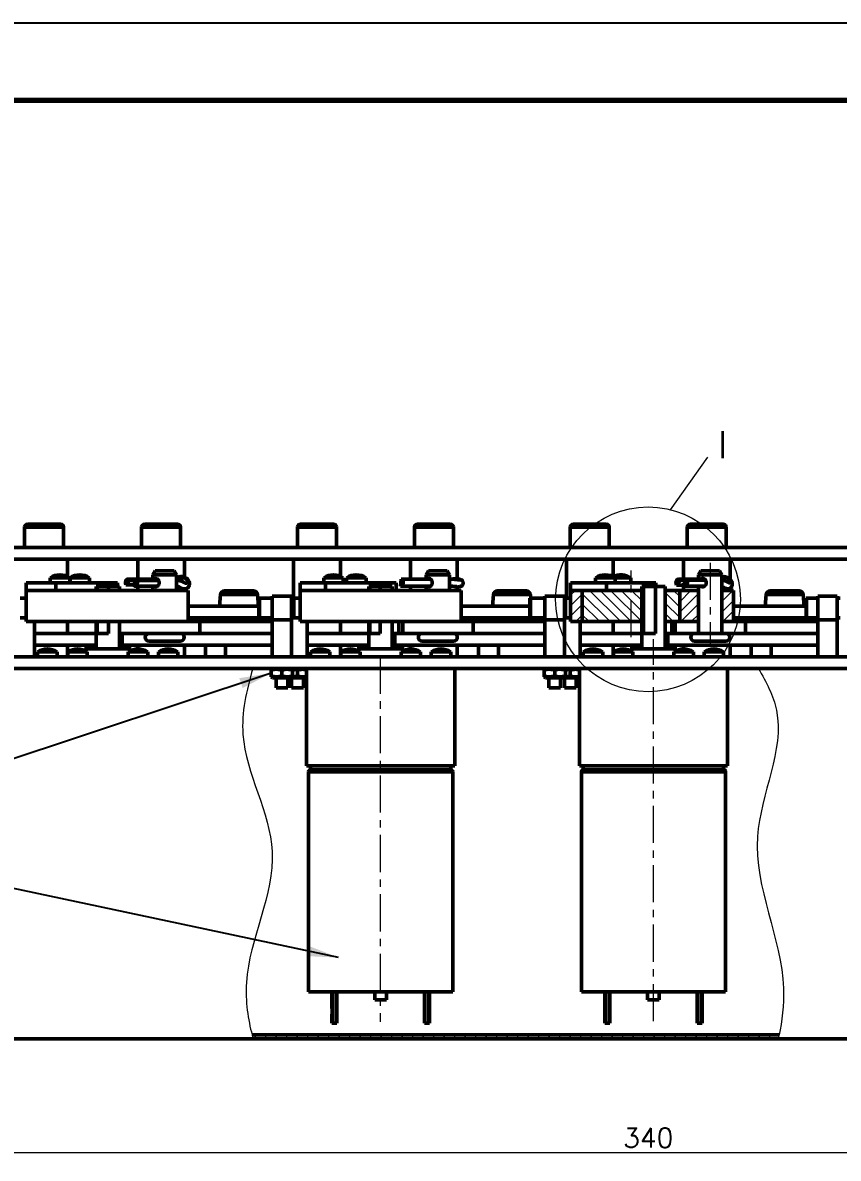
# Model space of a CAD drawing. Header units: millimetres. Extents: x 388 to 982, y 511 to 931.
# Drawn here: x 495.3 to 599.9, y 785.7 to 931.3 of the extents above; entities that cross this region are included whole.
import ezdxf

# ---------------------------------------------------------------- set-up
doc = ezdxf.new("R2010")
doc.units = ezdxf.units.MM
doc.header["$LTSCALE"] = 0.3
doc.linetypes.add('CENTER', pattern=[50.8, 31.75, -6.35, 6.35, -6.35])
for name, color, linetype, lineweight in [('剖面线', 190, 'Continuous', 18), ('尺寸线', 6, 'Continuous', 18), ('文字', 6, 'Continuous', 18), ('粗实线', 7, 'Continuous', 50), ('细实线', 3, 'Continuous', 18), ('细点画线', 1, 'CENTER', 18)]:
    doc.layers.add(name, color=color, linetype=linetype, lineweight=lineweight)
doc.styles.add('SLDTEXTSTYLE0', font='TXT', dxfattribs={"width": 0.7})
doc.styles.get("Standard").update_dxf_attribs({"font": 'txt', "bigfont": 'gbcbig.shx'})
doc.styles.add('我的样式', font='romans.shx', dxfattribs={"height": 2.5, "bigfont": 'chineset.shx'})
doc.dimstyles.new('SLDDIMSTYLE0', dxfattribs={"dimtxt": 0, "dimasz": 4.08, "dimexe": 0, "dimexo": 0.0625, "dimgap": 0, "dimtad": 0, "dimtih": 1, "dimtoh": 1, "dimdec": 0, "dimrnd": 1e-09, "dimzin": 0, "dimdsep": 46, "dimtxsty": 'Standard', "dimsah": 1, "dimcen": 0.09, "dimadec": 0, "dimazin": 0, "dimtfac": 4.08, "dimtdec": 0, "dimtofl": 0, "dimtmove": 0, "dimatfit": 3, "dimfxl": 1, "dimfrac": 2, "dimtolj": 1, "dimtzin": 0, "dimarcsym": 0})
doc.dimstyles.new('我的样式', dxfattribs={"dimtxt": 2.5, "dimasz": 2.5, "dimexe": 0.75, "dimexo": 0.625, "dimtad": 1, "dimdec": 1, "dimlfac": 2, "dimdsep": 46, "dimtxsty": '我的样式', "dimcen": 2.5, "dimclrd": 256, "dimclre": 256, "dimclrt": 256, "dimadec": 0, "dimazin": 0, "dimtp": 0.018, "dimtm": 0.018, "dimtfac": 1, "dimtdec": 1, "dimtmove": 0, "dimatfit": 3, "dimfxl": 1, "dimlwd": 18, "dimlwe": 18, "dimarcsym": 0})

# ---------------------------------------------------------------- blocks, each defined once
blk = doc.blocks.new('*D38')
at = {"layer": 'Defpoints', "color": 0, "transparency": 16777216}
for p in [(490.54, 801), (660.54, 801), (660.54, 786.41)]:
    blk.add_point(p, dxfattribs=at)
at = {"layer": '尺寸线', "linetype": 'Continuous', "lineweight": 18, "transparency": 16777216}
for p, q in [((490.54, 800.38), (490.54, 785.66)), ((660.54, 800.38), (660.54, 785.66)), ((493.04, 786.41), (658.04, 786.41))]:
    blk.add_line(p, q, dxfattribs=at)
at = {"layer": '尺寸线', "transparency": 16777216}
for points in [[(493.04, 786.82), (493.04, 785.99), (490.54, 786.41)], [(658.04, 786.82), (658.04, 785.99), (660.54, 786.41)]]:
    blk.add_solid(points, dxfattribs=at)
at = {"layer": '尺寸线', "transparency": 16777216, "insert": (575.54, 788.28), "char_height": 2.5, "attachment_point": 5, "style": '我的样式'}
blk.add_mtext('340', dxfattribs=at)

msp = doc.modelspace()

# ---------------------------------------------------------------- hatches: boundary and pattern name
at = {"layer": '剖面线'}
h = msp.add_hatch(dxfattribs=at)
h.set_pattern_fill('ANSI31', color=256, scale=0.3)
h.paths.add_polyline_path([(567.075, 858.503), (565.575, 858.503), (565.575, 854.503), (567.075, 854.503)])
h.paths.add_polyline_path([(581.979, 858.503), (579.575, 858.503), (579.575, 854.503), (581.979, 854.503)])
h.paths.add_polyline_path([(586.479, 858.503), (584.979, 858.503), (584.979, 854.503), (585.544, 854.503), (586.479, 854.503)])
h = msp.add_hatch(dxfattribs=at)
h.set_pattern_fill('ANSI31', color=256, scale=0.3, angle=90)
h.paths.add_polyline_path([(573.325, 858.503), (567.075, 858.503), (567.075, 854.503), (573.325, 854.503)])
h.paths.add_polyline_path([(574.701, 858.503), (573.325, 858.503), (573.325, 854.503), (574.701, 854.503)])
h.paths.add_polyline_path([(579.575, 858.503), (577.701, 858.503), (577.701, 854.503), (579.575, 854.503)])
h = msp.add_hatch(dxfattribs=at)
h.set_pattern_fill('ANSI31', color=256, scale=0.3)
edge = h.paths.add_edge_path()
edge.add_line((592.308, 801.503), (524.712, 801.503))
edge.add_spline(control_points=[(524.712, 801.503), (524.716, 801.488), (524.72, 801.473), (524.724, 801.459), (524.742, 801.39), (524.761, 801.321), (524.779, 801.253)], knot_values=[50.8478518, 50.8478518, 50.8478518, 50.8478518, 50.9053119, 50.9053119, 50.9053119, 51.1721917, 51.1721917, 51.1721917, 51.1721917], degree=3, periodic=0)
edge.add_spline(control_points=[(524.779, 801.253), (524.801, 801.17), (524.823, 801.086), (524.846, 801.003)], knot_values=[51.1721917, 51.1721917, 51.1721917, 51.1721917, 51.4965316, 51.4965316, 51.4965316, 51.4965316], degree=3, periodic=0)
edge.add_line((524.846, 801.003), (592.193, 801.003))
edge.add_spline(control_points=[(592.193, 801.003), (592.227, 801.152), (592.262, 801.302), (592.296, 801.451), (592.3, 801.468), (592.304, 801.486), (592.308, 801.503)], knot_values=[50.3412038, 50.3412038, 50.3412038, 50.3412038, 50.9393652, 50.9393652, 50.9393652, 51.0087948, 51.0087948, 51.0087948, 51.0087948], degree=3, periodic=0)

# ---------------------------------------------------------------- linework, layer by layer
at = {"color": 3, "lineweight": -3}
msp.add_line((388.04, 931.342), (982.04, 931.342), dxfattribs=at)
at = {"lineweight": 70}
msp.add_line((972.04, 921.342), (413.04, 921.342), dxfattribs=at)
at = {"layer": '尺寸线'}
msp.add_line((578.376, 868.866), (583.183, 875.587), dxfattribs=at)
msp.add_circle((575.509, 857.364), 11.854, dxfattribs=at)
at = {"layer": '粗实线'}
for p, q in [((495.912, 867.003), (496.519, 867.003)), ((496.519, 867.003), (500.162, 867.003)), ((510.912, 867.003), (511.506, 867.003)), ((511.506, 867.003), (515.162, 867.003)), ((530.912, 867.003), (531.519, 867.003)), ((531.519, 867.003), (535.162, 867.003)), ((545.912, 867.003), (546.506, 867.003)), ((546.506, 867.003), (550.162, 867.003)), ((565.912, 867.003), (566.519, 867.003)), ((566.519, 867.003), (568.609, 867.003)), ((568.609, 867.003), (570.162, 867.003)), ((580.912, 867.003), (581.506, 867.003)), ((581.506, 867.003), (585.162, 867.003)), ((495.537, 866.628), (495.537, 864.003)), ((496.251, 866.628), (495.537, 866.628)), ((500.537, 866.628), (496.251, 866.628)), ((500.537, 864.003), (500.537, 866.628)), ((510.537, 866.628), (510.537, 864.003)), ((511.236, 866.628), (510.537, 866.628)), ((515.537, 866.628), (511.236, 866.628)), ((515.537, 864.003), (515.537, 866.628)), ((530.537, 866.628), (530.537, 864.003)), ((531.251, 866.628), (530.537, 866.628)), ((535.537, 866.628), (531.251, 866.628)), ((535.537, 864.003), (535.537, 866.628)), ((545.537, 866.628), (545.537, 864.003)), ((546.236, 866.628), (545.537, 866.628)), ((550.537, 866.628), (546.236, 866.628)), ((550.537, 864.003), (550.537, 866.628)), ((565.537, 866.628), (565.537, 864.003)), ((566.251, 866.628), (565.537, 866.628)), ((568.113, 866.628), (566.251, 866.628)), ((570.537, 866.628), (568.113, 866.628)), ((570.537, 864.003), (570.537, 866.628)), ((580.537, 866.628), (580.537, 864.003)), ((581.236, 866.628), (580.537, 866.628)), ((585.537, 866.628), (581.236, 866.628)), ((585.537, 864.003), (585.537, 866.628)), ((473.037, 864.003), (565.688, 864.003)), ((565.688, 864.003), (678.037, 864.003)), ((473.037, 862.503), (678.037, 862.503)), ((501.037, 860.277), (501.037, 862.503)), ((510.037, 862.503), (510.037, 859.953)), ((516.037, 860.209), (516.037, 862.503)), ((530.037, 862.503), (530.037, 857.503)), ((536.037, 860.348), (536.037, 862.503)), ((545.037, 862.503), (545.037, 859.953)), ((551.037, 859.991), (551.037, 862.503)), ((565.037, 862.503), (565.037, 857.503)), ((571.037, 860.276), (571.037, 862.503)), ((580.037, 862.503), (580.037, 859.953)), ((586.037, 859.887), (586.037, 862.503)), ((512.289, 861.003), (512, 860.503)), ((512.582, 861.003), (512.289, 861.003)), ((514.712, 861.003), (512.582, 861.003)), ((515, 860.503), (514.712, 861.003)), ((547.331, 861.003), (547.042, 860.503)), ((547.624, 861.003), (547.331, 861.003)), ((549.754, 861.003), (547.624, 861.003)), ((550.042, 860.503), (549.754, 861.003)), ((582.267, 861.003), (581.979, 860.503)), ((584.69, 861.003), (582.267, 861.003)), ((584.979, 860.503), (584.69, 861.003)), ((498.814, 860.114), (498.814, 859.503)), ((499.153, 860.114), (498.814, 860.114)), ((501.314, 860.114), (499.153, 860.114)), ((501.314, 859.503), (501.314, 860.114)), ((501.356, 860.114), (501.356, 859.503)), ((501.695, 860.114), (501.356, 860.114)), ((503.856, 860.114), (501.695, 860.114)), ((503.856, 859.503), (503.856, 860.114)), ((508.991, 859.784), (508.532, 859.222)), ((512.566, 859.953), (508.761, 859.953)), ((512.711, 859.784), (508.991, 859.784)), ((509.938, 859.784), (509.48, 859.222)), ((512.711, 859.784), (509.938, 859.784)), ((512, 860.503), (512, 859.953)), ((512.363, 860.503), (512, 860.503)), ((515, 860.503), (512.363, 860.503)), ((515, 858.503), (515, 860.503)), ((515.017, 859.953), (515, 859.953)), ((515.246, 859.784), (515, 859.784)), ((533.905, 860.114), (533.905, 859.503)), ((534.244, 860.114), (533.905, 860.114)), ((536.405, 860.114), (534.244, 860.114)), ((536.405, 859.503), (536.405, 860.114)), ((536.829, 860.114), (536.829, 859.503)), ((537.168, 860.114), (536.829, 860.114)), ((539.329, 860.114), (537.168, 860.114)), ((539.329, 859.503), (539.329, 860.114)), ((543.759, 859.058), (543.848, 859.948)), ((547.615, 859.948), (543.848, 859.948)), ((544.796, 859.948), (544.706, 859.948)), ((547.608, 859.953), (544.751, 859.953)), ((547.615, 859.948), (544.796, 859.948)), ((547.042, 860.503), (547.042, 859.953)), ((547.405, 860.503), (547.042, 860.503)), ((550.042, 860.503), (547.405, 860.503)), ((550.042, 858.503), (550.042, 860.503)), ((550.103, 859.948), (550.042, 859.948)), ((568.772, 860.114), (568.772, 859.503)), ((569.111, 860.114), (568.772, 860.114)), ((571.272, 860.114), (569.111, 860.114)), ((571.272, 859.503), (571.272, 860.114)), ((573.313, 860.114), (571.272, 860.114)), ((573.313, 859.503), (573.313, 860.114)), ((579.672, 859.812), (579.175, 859.194)), ((582.742, 859.953), (579.423, 859.953)), ((582.874, 859.812), (579.672, 859.812)), ((580.483, 859.812), (579.986, 859.194)), ((582.874, 859.812), (580.483, 859.812)), ((581.979, 860.503), (581.979, 859.953)), ((584.979, 860.503), (581.979, 860.503)), ((584.979, 853.003), (584.979, 860.503)), ((585.025, 859.812), (584.979, 859.812)), ((495.738, 859.503), (495.738, 858.503)), ((495.738, 859.503), (499.548, 859.503)), ((495.738, 858.503), (495.738, 854.503)), ((495.738, 858.503), (499.548, 858.503)), ((495.738, 858.503), (503.546, 858.503)), ((499.548, 859.503), (499.548, 858.503)), ((499.548, 859.503), (507.428, 859.503)), ((503.546, 858.503), (515, 858.503)), ((504.701, 859.003), (504.701, 858.503)), ((504.701, 859.003), (504.851, 859.003)), ((504.851, 858.503), (504.851, 859.003)), ((506.279, 859.003), (504.851, 859.003)), ((506.279, 858.503), (506.279, 859.003)), ((506.279, 859.003), (507.701, 859.003)), ((507.428, 859.503), (507.428, 859.003)), ((507.701, 858.503), (507.701, 859.003)), ((509.48, 859.222), (508.532, 859.222)), ((509.709, 859.053), (512.568, 859.053)), ((510.037, 859.053), (510.037, 858.503)), ((512, 859.053), (512, 858.503)), ((515, 859.053), (515.017, 859.053)), ((515, 858.503), (516.5, 858.503)), ((515.494, 858.877), (515.495, 858.876)), ((516.037, 858.503), (516.037, 858.708)), ((516.5, 854.503), (516.5, 858.503)), ((521.166, 858.453), (524.908, 858.453)), ((530.895, 859.503), (530.895, 858.503)), ((530.895, 859.503), (534.114, 859.503)), ((530.895, 858.503), (530.895, 854.503)), ((530.895, 858.503), (534.114, 858.503)), ((530.895, 858.503), (538.517, 858.503)), ((534.114, 859.503), (534.114, 858.503)), ((534.114, 859.503), (543.177, 859.503)), ((538.517, 858.503), (539.701, 858.503)), ((539.701, 859.003), (539.701, 858.503)), ((539.701, 859.003), (539.797, 859.003)), ((539.701, 858.503), (548.493, 858.503)), ((541.142, 859.003), (539.797, 859.003)), ((539.797, 858.503), (539.797, 859.003)), ((541.142, 858.503), (541.142, 859.003)), ((541.142, 859.003), (542.701, 859.003)), ((541.142, 858.503), (541.142, 859.003)), ((542.701, 858.503), (542.701, 859.003)), ((543.177, 859.503), (543.177, 858.503)), ((543.803, 859.053), (547.61, 859.053)), ((545.037, 859.053), (545.037, 858.503)), ((547.042, 859.053), (547.042, 858.503)), ((548.493, 858.503), (551.542, 858.503)), ((550.042, 859.053), (550.059, 859.053)), ((551.037, 858.503), (551.037, 858.99)), ((551.542, 854.503), (551.542, 858.503)), ((556.166, 858.453), (559.908, 858.453)), ((565.575, 859.503), (565.575, 858.503)), ((565.575, 859.503), (570.162, 859.503)), ((565.575, 858.503), (565.575, 854.503)), ((565.575, 858.503), (574.701, 858.503)), ((567.075, 854.503), (567.075, 858.503)), ((570.162, 859.503), (570.162, 858.503)), ((570.162, 859.503), (576.488, 859.503)), ((574.701, 859.003), (574.701, 854.503)), ((574.701, 859.003), (574.934, 859.003)), ((574.934, 854.503), (574.934, 859.003)), ((576.447, 859.003), (574.934, 859.003)), ((576.447, 853.003), (576.447, 859.003)), ((576.447, 859.003), (577.701, 859.003)), ((576.488, 859.503), (576.488, 859.003)), ((577.701, 854.503), (577.701, 859.003)), ((577.701, 858.503), (581.979, 858.503)), ((579.986, 859.194), (579.175, 859.194)), ((579.575, 854.503), (579.575, 858.503)), ((580.037, 859.135), (580.037, 858.503)), ((580.234, 859.053), (582.74, 859.053)), ((581.979, 859.053), (581.979, 853.003)), ((584.979, 858.503), (586.479, 858.503)), ((586.037, 858.503), (586.037, 858.818)), ((586.479, 854.503), (586.479, 858.503)), ((591.166, 858.453), (594.908, 858.453)), ((495.738, 857.503), (494.972, 857.503)), ((520.668, 857.997), (520.537, 856.503)), ((525.407, 857.997), (520.668, 857.997)), ((525.537, 856.503), (525.407, 857.997)), ((525.594, 857.503), (525.594, 855.003)), ((525.648, 857.503), (525.594, 857.503)), ((525.648, 857.503), (525.648, 855.003)), ((527.287, 857.503), (525.648, 857.503)), ((527.287, 857.753), (527.287, 854.753)), ((528.019, 857.753), (527.287, 857.753)), ((529.787, 857.753), (528.019, 857.753)), ((529.787, 854.753), (529.787, 857.753)), ((530.032, 857.503), (529.787, 857.503)), ((530.032, 857.503), (530.032, 855.003)), ((530.076, 857.503), (530.032, 857.503)), ((530.076, 857.503), (530.076, 855.003)), ((530.895, 857.503), (530.076, 857.503)), ((555.668, 857.997), (555.537, 856.503)), ((560.407, 857.997), (555.668, 857.997)), ((560.359, 857.503), (560.359, 855.003)), ((560.411, 857.503), (560.359, 857.503)), ((560.45, 857.503), (560.407, 857.997)), ((560.411, 857.503), (560.411, 855.003)), ((562.287, 857.503), (560.411, 857.503)), ((562.287, 857.753), (562.287, 854.753)), ((563.014, 857.753), (562.287, 857.753)), ((564.787, 857.753), (563.014, 857.753)), ((564.787, 854.753), (564.787, 857.753)), ((564.884, 857.503), (564.787, 857.503)), ((564.884, 857.503), (564.884, 855.003)), ((564.928, 857.503), (564.884, 857.503)), ((564.928, 857.503), (564.928, 855.003)), ((565.575, 857.503), (564.928, 857.503)), ((590.668, 857.997), (590.537, 856.503)), ((595.407, 857.997), (590.668, 857.997)), ((595.537, 856.503), (595.407, 857.997)), ((595.776, 857.503), (595.776, 855.003)), ((595.831, 857.503), (595.776, 857.503)), ((595.831, 857.503), (595.831, 855.003)), ((597.287, 857.503), (595.831, 857.503)), ((597.287, 857.753), (597.287, 854.753)), ((598.959, 857.753), (597.287, 857.753)), ((599.787, 857.753), (598.959, 857.753)), ((599.787, 854.753), (599.787, 857.753)), ((600.145, 857.503), (599.787, 857.503)), ((516.5, 856.503), (525.594, 856.503)), ((551.542, 856.503), (560.359, 856.503)), ((586.479, 856.503), (595.776, 856.503)), ((495.738, 855.003), (494.972, 855.003)), ((495.738, 854.503), (503.546, 854.503)), ((496.787, 850.003), (496.787, 854.503)), ((501.037, 853.003), (501.037, 854.503)), ((503.546, 854.503), (510.942, 854.503)), ((504.701, 854.503), (504.701, 851.003)), ((504.851, 853.003), (504.851, 854.503)), ((506.279, 853.003), (506.279, 854.503)), ((507.701, 851.003), (507.701, 854.503)), ((510.942, 854.503), (518.011, 854.503)), ((516.5, 855.003), (525.594, 855.003)), ((518.011, 853.003), (518.011, 854.503)), ((518.011, 854.503), (527.287, 854.503)), ((520.037, 855.003), (520.037, 854.503)), ((525.648, 855.003), (525.594, 855.003)), ((527.287, 855.003), (525.648, 855.003)), ((526.037, 854.503), (526.037, 855.003)), ((527.287, 854.753), (527.287, 850.003)), ((528.019, 854.753), (527.287, 854.753)), ((527.287, 854.753), (529.787, 854.753)), ((529.787, 854.753), (528.019, 854.753)), ((530.032, 855.003), (529.787, 855.003)), ((529.787, 850.003), (529.787, 854.753)), ((530.076, 855.003), (530.032, 855.003)), ((530.895, 855.003), (530.076, 855.003)), ((530.895, 854.503), (538.517, 854.503)), ((531.787, 850.003), (531.787, 854.503)), ((536.037, 853.003), (536.037, 854.503)), ((538.517, 854.503), (539.701, 854.503)), ((539.701, 854.503), (539.701, 851.003)), ((539.701, 854.503), (545.876, 854.503)), ((539.797, 853.003), (539.797, 854.503)), ((541.142, 853.003), (541.142, 854.503)), ((542.701, 851.003), (542.701, 854.503)), ((543.539, 854.503), (543.539, 853.003)), ((544.056, 853.003), (544.056, 854.503)), ((545.876, 854.503), (546.619, 854.503)), ((546.619, 854.503), (550.617, 854.503)), ((550.617, 854.503), (553.054, 854.503)), ((551.542, 855.003), (560.359, 855.003)), ((553.054, 853.003), (553.054, 854.503)), ((553.054, 854.503), (562.287, 854.503)), ((555.037, 855.003), (555.037, 854.503)), ((560.411, 855.003), (560.359, 855.003)), ((562.287, 855.003), (560.411, 855.003)), ((561.037, 854.503), (561.037, 855.003)), ((562.287, 854.753), (562.287, 850.003)), ((563.014, 854.753), (562.287, 854.753)), ((562.287, 854.753), (564.708, 854.753)), ((564.787, 854.753), (563.014, 854.753)), ((564.708, 854.753), (564.787, 854.753)), ((564.884, 855.003), (564.787, 855.003)), ((564.787, 850.003), (564.787, 854.753)), ((564.928, 855.003), (564.884, 855.003)), ((565.575, 855.003), (564.928, 855.003)), ((565.575, 854.503), (574.701, 854.503)), ((566.787, 850.003), (566.787, 854.503)), ((571.037, 853.003), (571.037, 854.503)), ((574.701, 854.503), (574.701, 851.003)), ((574.934, 853.003), (574.934, 854.503)), ((577.701, 851.003), (577.701, 854.503)), ((577.701, 854.503), (581.979, 854.503)), ((578.538, 854.503), (578.538, 853.003)), ((578.991, 853.003), (578.991, 854.503)), ((584.979, 854.503), (585.544, 854.503)), ((585.544, 854.503), (587.989, 854.503)), ((586.479, 855.003), (595.776, 855.003)), ((587.989, 853.003), (587.989, 854.503)), ((587.989, 854.503), (597.287, 854.503)), ((590.037, 855.003), (590.037, 854.503)), ((595.831, 855.003), (595.776, 855.003)), ((597.287, 855.003), (595.831, 855.003)), ((596.037, 854.503), (596.037, 855.003)), ((597.287, 854.753), (597.287, 850.003)), ((598.959, 854.753), (597.287, 854.753)), ((597.287, 854.753), (599.787, 854.753)), ((599.787, 854.753), (598.959, 854.753)), ((600.145, 855.003), (599.787, 855.003)), ((599.787, 850.003), (599.787, 854.753)), ((496.787, 853.003), (504.701, 853.003)), ((504.851, 853.003), (506.279, 853.003)), ((507.701, 853.003), (508.037, 853.003)), ((508.037, 853.003), (508.037, 851.503)), ((508.037, 853.003), (508.652, 853.003)), ((508.652, 853.003), (509.013, 853.003)), ((511.57, 853.003), (509.013, 853.003)), ((511.57, 853.003), (515.569, 853.003)), ((518.011, 853.003), (515.569, 853.003)), ((518.011, 853.003), (527.287, 853.003)), ((531.787, 853.003), (539.701, 853.003)), ((539.797, 853.003), (541.142, 853.003)), ((542.701, 853.003), (543.037, 853.003)), ((543.037, 853.003), (543.662, 853.003)), ((543.037, 853.003), (543.037, 851.503)), ((543.662, 853.003), (544.056, 853.003)), ((546.619, 853.003), (544.056, 853.003)), ((546.619, 853.003), (550.617, 853.003)), ((553.054, 853.003), (550.617, 853.003)), ((553.054, 853.003), (562.287, 853.003)), ((566.787, 853.003), (574.701, 853.003)), ((574.934, 853.003), (576.447, 853.003)), ((577.701, 853.003), (578.037, 853.003)), ((578.037, 853.003), (578.646, 853.003)), ((578.037, 853.003), (578.037, 851.503)), ((578.646, 853.003), (578.991, 853.003)), ((581.545, 853.003), (578.991, 853.003)), ((581.545, 853.003), (585.544, 853.003)), ((587.989, 853.003), (585.544, 853.003)), ((587.989, 853.003), (597.287, 853.003)), ((496.787, 851.503), (504.701, 851.503)), ((501.037, 850.003), (501.037, 851.503)), ((503.201, 851.003), (503.201, 850.851)), ((503.201, 851.003), (509.201, 851.003)), ((507.701, 851.503), (508.037, 851.503)), ((508.037, 851.503), (527.287, 851.503)), ((509.201, 850.851), (509.201, 851.003)), ((510.037, 851.503), (510.037, 851.036)), ((511.984, 852.003), (511.5, 852.003)), ((515.5, 852.003), (511.984, 852.003)), ((516.037, 850.003), (516.037, 851.503)), ((518.746, 851.503), (518.746, 850.003)), ((521.318, 851.503), (521.318, 850.003)), ((531.787, 851.503), (539.701, 851.503)), ((536.037, 850.003), (536.037, 851.503)), ((538.201, 851.003), (538.201, 850.851)), ((538.201, 851.003), (544.201, 851.003)), ((542.701, 851.503), (543.037, 851.503)), ((543.037, 851.503), (562.287, 851.503)), ((544.201, 850.851), (544.201, 851.003)), ((545.037, 851.503), (545.037, 851.036)), ((547.026, 852.003), (546.542, 852.003)), ((550.542, 852.003), (547.026, 852.003)), ((551.037, 850.003), (551.037, 851.503)), ((553.746, 851.503), (553.746, 850.003)), ((556.318, 851.503), (556.318, 850.003)), ((566.787, 851.503), (574.701, 851.503)), ((571.037, 850.003), (571.037, 851.503)), ((573.201, 851.003), (573.201, 850.851)), ((573.201, 851.003), (579.201, 851.003)), ((577.701, 851.503), (578.037, 851.503)), ((578.037, 851.503), (597.287, 851.503)), ((579.201, 850.851), (579.201, 851.003)), ((580.037, 851.503), (580.037, 851.036)), ((585.479, 852.003), (581.479, 852.003)), ((586.037, 850.003), (586.037, 851.503)), ((588.746, 851.503), (588.746, 850.003)), ((591.318, 851.503), (591.318, 850.003)), ((473.037, 850.003), (678.037, 850.003)), ((497.201, 850.614), (497.201, 850.003)), ((499.701, 850.614), (497.201, 850.614)), ((499.701, 850.003), (499.701, 850.614)), ((501.076, 850.614), (501.076, 850.003)), ((501.414, 850.614), (501.076, 850.614)), ((503.576, 850.614), (501.414, 850.614)), ((503.576, 850.003), (503.576, 850.614)), ((508.826, 850.614), (508.826, 850.003)), ((510.361, 850.614), (508.826, 850.614)), ((511.326, 850.614), (510.361, 850.614)), ((511.326, 850.003), (511.326, 850.614)), ((512.701, 850.614), (512.701, 850.003)), ((515.201, 850.614), (512.701, 850.614)), ((515.201, 850.003), (515.201, 850.614)), ((532.201, 850.614), (532.201, 850.003)), ((534.701, 850.614), (532.201, 850.614)), ((534.701, 850.003), (534.701, 850.614)), ((536.076, 850.614), (536.076, 850.003)), ((536.414, 850.614), (536.076, 850.614)), ((538.576, 850.614), (536.414, 850.614)), ((538.576, 850.003), (538.576, 850.614)), ((543.826, 850.614), (543.826, 850.003)), ((545.361, 850.614), (543.826, 850.614)), ((546.326, 850.614), (545.361, 850.614)), ((546.326, 850.003), (546.326, 850.614)), ((547.701, 850.614), (547.701, 850.003)), ((550.201, 850.614), (547.701, 850.614)), ((550.201, 850.003), (550.201, 850.614)), ((567.201, 850.614), (567.201, 850.003)), ((569.701, 850.614), (567.201, 850.614)), ((569.701, 850.003), (569.701, 850.614)), ((571.076, 850.614), (571.076, 850.003)), ((571.414, 850.614), (571.076, 850.614)), ((573.576, 850.614), (571.414, 850.614)), ((573.576, 850.003), (573.576, 850.614)), ((578.826, 850.614), (578.826, 850.003)), ((580.361, 850.614), (578.826, 850.614)), ((581.326, 850.614), (580.361, 850.614)), ((581.326, 850.003), (581.326, 850.614)), ((582.701, 850.614), (582.701, 850.003)), ((585.201, 850.614), (582.701, 850.614)), ((585.201, 850.003), (585.201, 850.614)), ((511.26, 848.503), (473.037, 848.503)), ((473.037, 848.503), (678.037, 848.503)), ((527.35, 848.503), (527.162, 848.395)), ((527.162, 848.272), (527.162, 847.534)), ((528.537, 848.272), (528.537, 847.534)), ((529.725, 848.503), (529.912, 848.395)), ((529.912, 848.395), (529.912, 847.416)), ((530.537, 848.272), (530.537, 847.534)), ((531.701, 848.503), (531.701, 836.003)), ((550.701, 836.003), (550.701, 848.503)), ((562.35, 848.503), (562.162, 848.395)), ((562.162, 848.272), (562.162, 847.534)), ((563.537, 848.272), (563.537, 847.534)), ((564.725, 848.503), (564.912, 848.395)), ((564.912, 848.395), (564.912, 847.416)), ((565.537, 848.272), (565.537, 847.534)), ((566.701, 848.503), (566.701, 836.003)), ((585.701, 836.003), (585.701, 848.503)), ((527.162, 847.438), (527.35, 847.303)), ((527.35, 847.303), (529.725, 847.303)), ((527.787, 847.303), (527.787, 846.003)), ((529.287, 846.003), (529.287, 847.303)), ((529.912, 847.438), (529.725, 847.303)), ((529.725, 847.303), (531.701, 847.303)), ((529.787, 847.303), (529.787, 846.003)), ((531.287, 846.003), (531.287, 847.303)), ((562.162, 847.438), (562.35, 847.303)), ((562.35, 847.303), (564.725, 847.303)), ((562.787, 847.303), (562.787, 846.003)), ((564.287, 846.003), (564.287, 847.303)), ((564.912, 847.438), (564.725, 847.303)), ((564.725, 847.303), (566.701, 847.303)), ((564.787, 847.303), (564.787, 846.003)), ((566.287, 846.003), (566.287, 847.303)), ((527.787, 846.003), (529.287, 846.003)), ((529.787, 846.003), (531.287, 846.003)), ((562.787, 846.003), (564.287, 846.003)), ((564.787, 846.003), (566.287, 846.003)), ((531.701, 836.003), (550.701, 836.003)), ((531.951, 835.253), (531.951, 807.003)), ((550.451, 835.253), (531.951, 835.253)), ((532.201, 836.003), (532.201, 835.503)), ((532.201, 835.503), (550.201, 835.503)), ((550.201, 835.503), (550.201, 836.003)), ((550.451, 807.003), (550.451, 835.253)), ((566.701, 836.003), (585.701, 836.003)), ((585.451, 835.253), (566.951, 835.253)), ((566.951, 835.253), (566.951, 807.003)), ((567.201, 836.003), (567.201, 835.503)), ((567.201, 835.503), (585.201, 835.503)), ((585.201, 835.503), (585.201, 836.003)), ((585.451, 807.003), (585.451, 835.253)), ((550.451, 807.003), (531.951, 807.003)), ((534.951, 807.003), (534.951, 805.003)), ((535.077, 803.003), (535.077, 807.003)), ((535.588, 803.003), (535.588, 807.003)), ((540.451, 807.003), (540.451, 806.003)), ((541.951, 806.003), (540.451, 806.003)), ((541.951, 806.003), (541.951, 807.003)), ((546.813, 803.003), (546.813, 807.003)), ((547.324, 803.003), (547.324, 807.003)), ((547.451, 803.003), (547.451, 807.003)), ((585.451, 807.003), (566.951, 807.003)), ((569.951, 807.003), (569.951, 805.003)), ((570.077, 803.003), (570.077, 807.003)), ((570.588, 803.003), (570.588, 807.003)), ((575.451, 807.003), (575.451, 806.003)), ((576.951, 806.003), (575.451, 806.003)), ((576.951, 806.003), (576.951, 807.003)), ((581.813, 803.003), (581.813, 807.003)), ((582.324, 803.003), (582.324, 807.003)), ((582.451, 803.003), (582.451, 807.003)), ((534.951, 804.009), (534.951, 803.003)), ((535.077, 803.003), (534.951, 803.003)), ((535.588, 803.003), (535.077, 803.003)), ((547.324, 803.003), (546.813, 803.003)), ((547.451, 803.003), (547.324, 803.003)), ((569.951, 804.009), (569.951, 803.003)), ((570.077, 803.003), (569.951, 803.003)), ((570.588, 803.003), (570.077, 803.003)), ((582.324, 803.003), (581.813, 803.003)), ((582.451, 803.003), (582.324, 803.003)), ((592.308, 801.503), (524.712, 801.503)), ((660.537, 801.003), (490.537, 801.003))]:
    msp.add_line(p, q, dxfattribs=at)
at = {"layer": '粗实线', "flags": 128}
for points in [[(508.532, 859.222), (508.479, 859.378), (508.47, 859.553), (508.505, 859.72), (508.578, 859.855), (508.68, 859.935), (508.794, 859.95), (508.903, 859.897), (508.991, 859.784)], [(509.48, 859.222), (509.567, 859.109), (509.676, 859.056), (509.791, 859.071), (509.892, 859.151), (509.966, 859.285), (510.001, 859.453), (509.991, 859.628), (509.938, 859.784)], [(515.972, 859.533), (516.135, 859.453), (516.289, 859.433), (516.405, 859.476), (516.463, 859.574), (516.453, 859.709), (516.375, 859.858), (516.245, 859.994), (516.085, 860.092), (515.924, 860.134), (515.791, 860.114), (515.711, 860.035)], [(543.848, 859.948), (543.955, 859.888), (544.04, 859.769), (544.088, 859.61), (544.093, 859.435), (544.054, 859.27), (543.977, 859.14), (543.873, 859.066), (543.759, 859.058)], [(550.491, 859.996), (550.548, 860.012), (550.675, 860.016), (550.848, 860.008), (551.038, 859.993), (551.209, 859.962), (551.332, 859.933), (551.384, 859.907), (551.356, 859.888), (551.253, 859.88), (551.093, 859.883), (550.905, 859.899)], [(579.175, 859.194), (579.104, 859.342), (579.081, 859.515), (579.111, 859.687), (579.188, 859.83), (579.301, 859.923), (579.433, 859.953), (579.563, 859.914), (579.672, 859.812)], [(579.986, 859.194), (580.095, 859.092), (580.225, 859.053), (580.357, 859.083), (580.47, 859.176), (580.547, 859.319), (580.577, 859.49), (580.554, 859.664), (580.483, 859.812)], [(585.702, 859.579), (585.86, 859.505), (585.996, 859.486), (586.086, 859.526), (586.113, 859.617), (586.074, 859.743), (585.974, 859.881), (585.832, 860.007), (585.674, 860.098), (585.526, 860.138), (585.418, 860.119), (585.366, 860.045)]]:
    msp.add_lwpolyline(points, dxfattribs=at)
at = {"layer": '粗实线'}
for centre, radius, start, end in [((495.912, 866.628), 0.375, 90, 180), ((500.162, 866.628), 0.375, 0, 90), ((510.912, 866.628), 0.375, 90, 180), ((515.162, 866.628), 0.375, 0, 90), ((530.912, 866.628), 0.375, 90, 180), ((535.162, 866.628), 0.375, 0, 90), ((545.912, 866.628), 0.375, 90, 180), ((550.162, 866.628), 0.375, 0, 90), ((565.912, 866.628), 0.375, 90, 180), ((570.162, 866.628), 0.375, 0, 90), ((580.912, 866.628), 0.375, 90, 180), ((585.162, 866.628), 0.375, 0, 90), ((500.064, 858.305), 2.199, 55.35857, 124.64143), ((502.606, 858.305), 2.199, 55.35857, 124.64143), ((515.288, 860.262), 0.48, 265.03071, 331.72723), ((515.18, 858.417), 1.368, 54.63278, 87.21469), ((535.155, 858.305), 2.199, 55.35857, 124.64143), ((538.079, 858.305), 2.199, 55.35857, 124.64143), ((550.197, 860.768), 0.826, 263.45713, 290.86519), ((550.026, 852.063), 7.885, 83.60027, 89.43921), ((570.022, 858.305), 2.199, 55.35857, 124.64143), ((572.063, 858.305), 2.199, 55.35857, 117.6464), ((585.067, 860.117), 0.308, 262.15102, 346.54204), ((584.928, 858.431), 1.384, 56.0048, 85.98267), ((521.166, 857.953), 0.5, 90, 175), ((524.908, 857.953), 0.5, 5, 90), ((549.928, 851.06), 7.999, 83.62297, 89.17792), ((556.166, 857.953), 0.5, 90, 175), ((559.908, 857.953), 0.5, 5, 90), ((591.166, 857.953), 0.5, 90, 175), ((594.908, 857.953), 0.5, 5, 90), ((511.5, 852.503), 0.5, 90, 270), ((515.5, 852.503), 0.5, 270, 90), ((546.542, 852.503), 0.5, 90, 270), ((550.542, 852.503), 0.5, 270, 90), ((581.479, 852.503), 0.5, 90, 270), ((585.479, 852.503), 0.5, 270, 90), ((498.451, 848.805), 2.199, 55.35857, 124.64143), ((502.326, 848.805), 2.199, 55.35857, 124.64143), ((510.076, 848.805), 2.199, 55.35857, 124.64143), ((513.951, 848.805), 2.199, 55.35857, 124.64143), ((533.451, 848.805), 2.199, 55.35857, 124.64143), ((537.326, 848.805), 2.199, 55.35857, 124.64143), ((545.076, 848.805), 2.199, 55.35857, 124.64143), ((548.951, 848.805), 2.199, 55.35857, 124.64143), ((568.451, 848.805), 2.199, 55.35857, 124.64143), ((572.326, 848.805), 2.199, 55.35857, 124.64143), ((580.076, 848.805), 2.199, 55.35857, 124.64143), ((583.951, 848.805), 2.199, 55.35857, 124.64143), ((532.201, 835.253), 0.25, 90, 180), ((550.201, 835.253), 0.25, 0, 90), ((567.201, 835.253), 0.25, 90, 180), ((585.201, 835.253), 0.25, 0, 90), ((528.706, 804.503), 6.265, 355.47902, 4.57725), ((563.706, 804.503), 6.265, 355.47902, 4.57725)]:
    msp.add_arc(centre, radius, start, end, dxfattribs=at)
for points, knots in [([(512.363, 860.038), (512.402, 860.032), (512.481, 860.021), (512.605, 859.935), (512.711, 859.806), (512.78, 859.639), (512.794, 859.458), (512.753, 859.288), (512.669, 859.14), (512.553, 859.027), (512.423, 858.965), (512.307, 858.968), (512.233, 859.001), (512.207, 859.044), (512.202, 859.053)], [0, 0, 0, 0, 0.0874341, 0.1747511, 0.2651564, 0.3585609, 0.448391, 0.5334698, 0.6200996, 0.711948, 0.8049143, 0.893329, 0.9787695, 1, 1, 1, 1]), ([(512.205, 859.953), (512.22, 859.973), (512.26, 860.026), (512.323, 860.033), (512.363, 860.038)], [0, 0, 0, 0, 0.3673846, 1, 1, 1, 1]), ([(515.079, 859.958), (515.082, 859.959), (515.088, 859.96), (515.041, 859.955), (515.017, 859.953)], [0, 0, 0, 0, 0.49671514, 1, 1, 1, 1]), ([(515.494, 858.877), (515.555, 858.841), (515.713, 858.748), (515.976, 858.686), (516.25, 858.717), (516.472, 858.835), (516.625, 859.021), (516.696, 859.245), (516.686, 859.484), (516.596, 859.731), (516.413, 859.98), (516.135, 860.194), (515.823, 860.309), (515.53, 860.309), (515.29, 860.214), (515.147, 860.079), (515.095, 859.984), (515.081, 859.959)], [0, 0, 0, 0, 0.05352033, 0.13650688, 0.20593364, 0.26912976, 0.33048621, 0.3915129, 0.45100168, 0.51733663, 0.59591411, 0.681575, 0.77245679, 0.8456728, 0.91009144, 0.97268394, 0.9956751, 0.9956751, 0.9956751, 0.9956751]), ([(547.405, 860.038), (547.444, 860.032), (547.523, 860.021), (547.646, 859.935), (547.753, 859.806), (547.822, 859.639), (547.836, 859.458), (547.795, 859.288), (547.711, 859.14), (547.595, 859.027), (547.465, 858.965), (547.349, 858.967), (547.274, 859.002), (547.246, 859.048), (547.24, 859.058)], [0, 0, 0, 0, 0.08704385, 0.17397233, 0.26397654, 0.35696477, 0.44639552, 0.53109628, 0.6173407, 0.7087802, 0.80133319, 0.88935426, 0.97441495, 1, 1, 1, 1]), ([(547.247, 859.953), (547.262, 859.973), (547.302, 860.026), (547.365, 860.033), (547.405, 860.038)], [0, 0, 0, 0, 0.3673882, 1, 1, 1, 1]), ([(550.813, 859.007), (550.862, 859.002), (550.982, 858.99), (551.174, 858.982), (551.317, 858.986), (551.448, 859.009), (551.567, 859.058), (551.679, 859.147), (551.764, 859.278), (551.801, 859.44), (551.778, 859.597), (551.715, 859.72), (551.637, 859.806), (551.555, 859.864), (551.47, 859.903), (551.355, 859.94), (551.193, 859.971), (551.03, 859.995), (550.959, 860), (550.957, 860.001)], [0, 0, 0, 0, 0.05771979, 0.14012596, 0.23599736, 0.28605609, 0.3392372, 0.39292814, 0.45446783, 0.51935641, 0.58410087, 0.63603093, 0.68093636, 0.72143562, 0.76028471, 0.81041547, 0.91619512, 0.99697552, 1, 1, 1, 1]), ([(582.313, 859.953), (582.324, 859.966), (582.364, 860.015), (582.466, 860.044), (582.603, 860.033), (582.742, 859.964), (582.864, 859.848), (582.957, 859.689), (582.97, 859.565), (582.976, 859.503)], [0, 0, 0, 0, 0.0572932, 0.2181009, 0.3703517, 0.5195729, 0.6748112, 0.8372179, 1, 1, 1, 1]), ([(585.218, 858.886), (585.276, 858.854), (585.43, 858.769), (585.669, 858.712), (585.919, 858.741), (586.116, 858.844), (586.255, 859.01), (586.319, 859.207), (586.315, 859.41), (586.246, 859.623), (586.095, 859.853), (585.85, 860.078), (585.555, 860.24), (585.283, 860.291), (585.079, 860.274), (584.997, 860.221), (584.979, 860.209)], [0, 0, 0, 0, 0.0578424, 0.1546372, 0.2237919, 0.2889658, 0.3526846, 0.4150492, 0.4736971, 0.5388294, 0.6225517, 0.7208902, 0.8184961, 0.9113823, 0.9797632, 1, 1, 1, 1]), ([(515.017, 859.053), (515.045, 859.051), (515.114, 859.047), (515.284, 859), (515.42, 858.92), (515.494, 858.877)], [0, 0, 0, 0, 0.2466613, 0.5926695, 1, 1, 1, 1]), ([(582.976, 859.503), (582.971, 859.445), (582.96, 859.329), (582.875, 859.173), (582.755, 859.05), (582.611, 858.974), (582.471, 858.962), (582.368, 858.991), (582.326, 859.038), (582.313, 859.053)], [0, 0, 0, 0, 0.1520767, 0.3039116, 0.4619585, 0.6247148, 0.7810028, 0.9303371, 1, 1, 1, 1]), ([(584.979, 859.005), (585.036, 858.981), (585.114, 858.949), (585.197, 858.899), (585.218, 858.886)], [0, 0, 0, 0, 0.7482125, 1, 1, 1, 1]), ([(527.162, 848.272), (527.408, 848.336), (527.867, 848.456), (528.324, 848.33), (528.537, 848.272)], [0, 0, 0, 0, 0.53469208, 1, 1, 1, 1]), ([(527.162, 848.395), (527.162, 848.376), (527.162, 848.405), (527.162, 848.328), (527.162, 848.272)], [0, 0, 0, 0, 0.278048, 1, 1, 1, 1]), ([(528.537, 848.272), (528.783, 848.336), (529.242, 848.456), (529.699, 848.33), (529.912, 848.272)], [0, 0, 0, 0, 0.5346901, 1, 1, 1, 1]), ([(530.537, 848.272), (530.374, 848.32), (530.167, 848.381), (529.957, 848.39), (529.912, 848.39)], [0, 0, 0, 0, 0.4270138, 0.54123463, 0.54123463, 0.54123463, 0.54123463]), ([(530.537, 848.272), (530.701, 848.32), (531.083, 848.433), (531.476, 848.367), (531.701, 848.329)], [0, 0, 0, 0, 0.4270138, 1, 1, 1, 1]), ([(562.162, 848.272), (562.408, 848.336), (562.867, 848.456), (563.324, 848.33), (563.537, 848.272)], [0, 0, 0, 0, 0.53469208, 1, 1, 1, 1]), ([(562.162, 848.395), (562.162, 848.376), (562.162, 848.405), (562.162, 848.328), (562.162, 848.272)], [0, 0, 0, 0, 0.278048, 1, 1, 1, 1]), ([(563.537, 848.272), (563.783, 848.336), (564.242, 848.456), (564.699, 848.33), (564.912, 848.272)], [0, 0, 0, 0, 0.5346901, 1, 1, 1, 1]), ([(565.537, 848.272), (565.374, 848.32), (565.167, 848.381), (564.957, 848.39), (564.912, 848.39)], [0, 0, 0, 0, 0.4270138, 0.54123463, 0.54123463, 0.54123463, 0.54123463]), ([(565.537, 848.272), (565.701, 848.32), (566.083, 848.433), (566.476, 848.367), (566.701, 848.329)], [0, 0, 0, 0, 0.4270138, 1, 1, 1, 1]), ([(528.537, 847.534), (528.292, 847.47), (527.832, 847.35), (527.375, 847.476), (527.162, 847.534)], [0, 0, 0, 0, 0.5346921, 1, 1, 1, 1]), ([(529.912, 847.534), (529.667, 847.47), (529.207, 847.35), (528.75, 847.476), (528.537, 847.534)], [0, 0, 0, 0, 0.5346921, 1, 1, 1, 1]), ([(529.912, 847.416), (529.957, 847.416), (530.167, 847.424), (530.374, 847.486), (530.537, 847.534)], [0.45876536, 0.45876536, 0.45876536, 0.45876536, 0.5729862, 1, 1, 1, 1]), ([(531.701, 847.477), (531.476, 847.439), (531.083, 847.373), (530.701, 847.486), (530.537, 847.534)], [0, 0, 0, 0, 0.5729862, 1, 1, 1, 1]), ([(563.537, 847.534), (563.292, 847.47), (562.832, 847.35), (562.375, 847.476), (562.162, 847.534)], [0, 0, 0, 0, 0.5346921, 1, 1, 1, 1]), ([(564.912, 847.534), (564.667, 847.47), (564.207, 847.35), (563.75, 847.476), (563.537, 847.534)], [0, 0, 0, 0, 0.5346921, 1, 1, 1, 1]), ([(564.912, 847.416), (564.957, 847.416), (565.167, 847.424), (565.374, 847.486), (565.537, 847.534)], [0.45876536, 0.45876536, 0.45876536, 0.45876536, 0.5729862, 1, 1, 1, 1]), ([(566.701, 847.477), (566.476, 847.439), (566.083, 847.373), (565.701, 847.486), (565.537, 847.534)], [0, 0, 0, 0, 0.5729862, 1, 1, 1, 1])]:
    msp.add_open_spline(points, degree=3, knots=knots, dxfattribs=at)
for points in [[(527.162, 847.534), (527.162, 847.496), (527.162, 847.458), (527.162, 847.438)], [(562.162, 847.534), (562.162, 847.496), (562.162, 847.458), (562.162, 847.438)]]:
    msp.add_open_spline(points, degree=3, dxfattribs=at)
at = {"layer": '细实线'}
for points, knots in [([(524.811, 848.503), (523.982, 845.672), (522.158, 837.762), (530.496, 824.565), (522.946, 811.385), (524.207, 803.399), (524.712, 801.503), (524.716, 801.488), (524.72, 801.473), (524.724, 801.459), (524.765, 801.307), (524.805, 801.155), (524.846, 801.003)], [2.2548666, 2.2548666, 2.2548666, 2.2548666, 10.8615508, 26.3415177, 43.4827808, 50.8478518, 50.8478518, 50.8478518, 50.9053119, 50.9053119, 50.9053119, 51.4965316, 51.4965316, 51.4965316, 51.4965316]), ([(589.653, 848.503), (590.688, 846.75), (594.15, 840.066), (586.175, 825.655), (593.818, 811.751), (592.687, 803.163), (592.308, 801.503), (592.304, 801.486), (592.3, 801.468), (592.296, 801.451), (592.262, 801.302), (592.227, 801.152), (592.193, 801.003)], [1.6846034, 1.6846034, 1.6846034, 1.6846034, 7.5808821, 23.9771756, 43.7130781, 50.3412038, 50.3412038, 50.3412038, 50.4106334, 50.4106334, 50.4106334, 51.0087948, 51.0087948, 51.0087948, 51.0087948])]:
    msp.add_open_spline(points, degree=3, knots=knots, dxfattribs=at)
at = {"layer": '细点画线', "ltscale": 0.5}
for p, q in [((573.325, 852.513), (573.325, 861.077)), ((583.479, 862.07), (583.479, 851.656)), ((576.201, 803.255), (576.201, 852.276)), ((541.142, 850.003), (541.142, 803.147))]:
    msp.add_line(p, q, dxfattribs=at)

# ---------------------------------------------------------------- texts
at = {"layer": '文字', "insert": (584.59, 878.969), "char_height": 3.5, "attachment_point": 1, "style": 'SLDTEXTSTYLE0'}
msp.add_mtext('{\\fSimSun|b0|i0|c134|p2;Ι}', dxfattribs=at)

# ---------------------------------------------------------------- dimensions: what is measured, and where the dimension line sits
at = {"layer": '尺寸线'}
dim = msp.add_linear_dim(base=(660.537, 786.408), p1=(490.537, 801.003), p2=(660.537, 801.003), dimstyle='我的样式', dxfattribs=at)
dim.commit()
dim.dimension.update_dxf_attribs({"geometry": '*D38', "text_midpoint": (575.537, 788.283)})

# ---------------------------------------------------------------- leaders
at = {"layer": '细实线'}
for points in [[(527.162, 847.903), (480.923, 832.548)], [(535.817, 811.404), (479.716, 823.293)]]:
    msp.add_leader(points, dimstyle='SLDDIMSTYLE0', dxfattribs=at)

doc.saveas('drawing.dxf')
